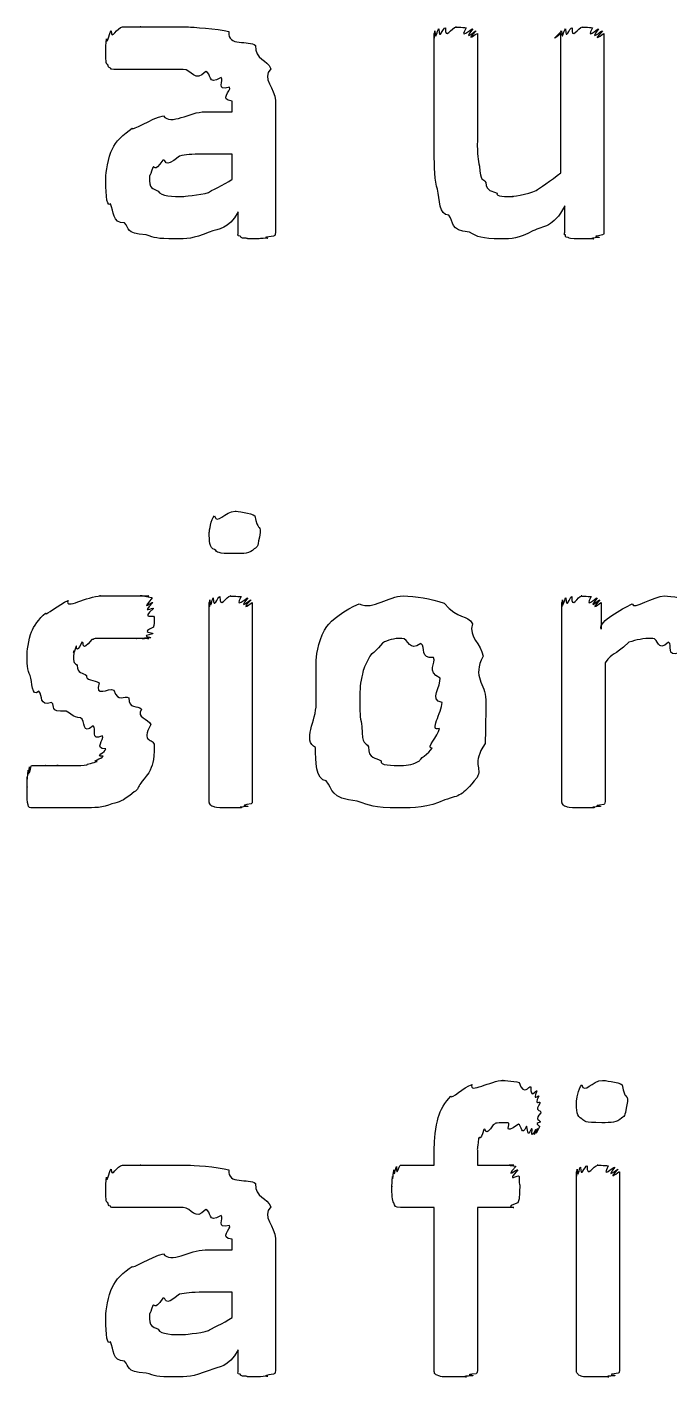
# Model space of a CAD drawing. Header units: millimetres. Extents: x 0 to 216, y 0 to 279.
# Drawn here: x 47.16 to 52.51, y 57.65 to 68.89 of the extents above; entities that cross this region are included whole.
import ezdxf

# ---------------------------------------------------------------- set-up
doc = ezdxf.new("R2010")
doc.units = ezdxf.units.MM
doc.layers.get('0').update_dxf_attribs({"linetype": 'CONTINUOUS'})

msp = doc.modelspace()

# ---------------------------------------------------------------- linework, layer by layer
at = {"color": 0}
for p, q in [((50.5478, 67.8438), (50.5478, 68.8301)), ((50.9062, 68.8301), (50.9062, 67.9429)), ((51.6008, 67.6727), (51.6008, 68.8301)), ((51.9589, 68.8301), (51.9589, 67.1766)), ((48.8668, 68.18), (48.8668, 68.2681)), ((49.2248, 68.2734), (49.2248, 67.1766)), ((48.6406, 68.18), (48.8668, 68.18)), ((48.8668, 67.8272), (48.6297, 67.8272)), ((48.8668, 67.6176), (48.8668, 67.8272)), ((48.9162, 67.1766), (48.9162, 67.3474)), ((51.6336, 67.1766), (51.6336, 67.3971)), ((49.0996, 64.6783), (49.0996, 64.6783)), ((48.6752, 62.4403), (48.6752, 64.0941)), ((49.0333, 64.0941), (49.0333, 62.4403)), ((51.6103, 62.4403), (51.6103, 64.0941)), ((51.9356, 64.0941), (51.9356, 63.8736)), ((51.9688, 63.5924), (51.9688, 62.4403)), ((50.9764, 63.2837), (50.9764, 63.2837)), ((50.6127, 63.2615), (50.6127, 63.2615)), ((48.2163, 62.9035), (48.2163, 62.9035)), ((52.1561, 59.9405), (52.1561, 59.9405)), ((51.4354, 59.847), (51.4354, 59.847)), ((50.5478, 59.4113), (50.5478, 59.5602)), ((50.9062, 59.5217), (50.9062, 59.4113)), ((50.2666, 59.4113), (50.5478, 59.4113)), ((50.9062, 59.4113), (51.2092, 59.4113)), ((51.7317, 57.7024), (51.7317, 59.3563)), ((52.0898, 59.3563), (52.0898, 57.7024)), ((50.5478, 59.0585), (50.2666, 59.0585)), ((50.5478, 57.7024), (50.5478, 59.0585)), ((51.2092, 59.0585), (50.9062, 59.0585)), ((50.9062, 59.0585), (50.9062, 57.7024)), ((48.8668, 58.7058), (48.8668, 58.7939)), ((49.2248, 58.7996), (49.2248, 57.7024)), ((48.6406, 58.7058), (48.8668, 58.7058)), ((48.8668, 58.353), (48.6297, 58.353)), ((48.8668, 58.1434), (48.8668, 58.353)), ((48.9162, 57.7024), (48.9162, 57.8735))]:
    msp.add_line(p, q, dxfattribs=at)
for points in [[(47.8137, 68.6869), (47.8137, 68.6788), (47.8151, 68.7641), (47.8194, 68.786)], [(47.8194, 68.786), (47.8247, 68.7229), (47.8384, 68.8301), (47.8578, 68.8523)], [(47.8578, 68.8523), (47.8607, 68.767), (47.9076, 68.8855), (47.9517, 68.8855)], [(47.9517, 68.8855), (47.9488, 68.8855), (48.0466, 68.8855), (48.1058, 68.8855)], [(48.1058, 68.8855), (48.0674, 68.8855), (48.2272, 68.8855), (48.2935, 68.8855)], [(48.2935, 68.8855), (48.321, 68.8855), (48.4325, 68.8855), (48.5027, 68.8855)], [(48.5027, 68.8855), (48.5221, 68.8855), (48.7468, 68.8717), (48.8389, 68.8467)], [(48.8389, 68.8467), (48.8237, 68.7158), (49.0044, 68.7821), (49.0594, 68.731)], [(50.5478, 68.8301), (50.5478, 68.738), (50.5492, 68.8439), (50.5534, 68.8523)], [(50.5534, 68.8523), (50.5587, 68.7532), (50.5714, 68.8647), (50.5866, 68.8689)], [(50.5866, 68.8689), (50.5876, 68.7641), (50.6194, 68.8799), (50.6416, 68.8799)], [(50.6416, 68.8799), (50.6317, 68.767), (50.6924, 68.8855), (50.7298, 68.8855)], [(50.7298, 68.8855), (50.7023, 68.8855), (50.7905, 68.8827), (50.8123, 68.8799)], [(50.8123, 68.8799), (50.7464, 68.7641), (50.8522, 68.8756), (50.8674, 68.8689)], [(50.8674, 68.8689), (50.7753, 68.7532), (50.891, 68.859), (50.8953, 68.8523)], [(50.8953, 68.8523), (50.7862, 68.7419), (50.9062, 68.8414), (50.9062, 68.8301)], [(51.6008, 68.8301), (51.4847, 68.738), (51.6019, 68.8439), (51.6061, 68.8523)], [(51.6061, 68.8523), (51.6132, 68.7532), (51.6241, 68.8647), (51.6393, 68.8689)], [(51.6393, 68.8689), (51.6421, 68.7641), (51.6724, 68.8799), (51.6943, 68.8799)], [(51.6943, 68.8799), (51.6862, 68.767), (51.7454, 68.8855), (51.7825, 68.8855)], [(51.7825, 68.8855), (51.7564, 68.8855), (51.8432, 68.8827), (51.8654, 68.8799)], [(51.8654, 68.8799), (51.8005, 68.7641), (51.9038, 68.8756), (51.9148, 68.8689)], [(51.9148, 68.8689), (51.8266, 68.7532), (51.9395, 68.859), (51.9479, 68.8523)], [(51.9479, 68.8523), (51.8403, 68.738), (51.9589, 68.8372), (51.9589, 68.8301)], [(47.8137, 68.6209), (47.8137, 68.6125), (47.8137, 68.665), (47.8137, 68.6869)], [(49.0594, 68.731), (49.0555, 68.6125), (49.1603, 68.6153), (49.1864, 68.538)], [(47.8303, 68.5712), (47.8166, 68.5726), (47.8166, 68.6015), (47.8137, 68.6209)], [(47.8525, 68.5437), (47.8317, 68.5465), (47.8374, 68.5602), (47.8303, 68.5712)], [(47.8801, 68.5327), (47.8469, 68.5327), (47.8592, 68.5352), (47.8525, 68.5437)], [(47.9517, 68.5327), (47.8716, 68.5327), (47.8938, 68.5327), (47.8801, 68.5327)], [(48.073, 68.5327), (47.9379, 68.5327), (47.9848, 68.5327), (47.9517, 68.5327)], [(48.2381, 68.5327), (48.1513, 68.5327), (48.1196, 68.5327), (48.073, 68.5327)], [(48.4586, 68.5327), (48.2794, 68.5327), (48.3044, 68.5327), (48.2381, 68.5327)], [(48.6463, 68.5161), (48.5525, 68.4142), (48.5316, 68.5327), (48.4586, 68.5327)], [(48.7729, 68.4664), (48.6544, 68.392), (48.6971, 68.5052), (48.6463, 68.5161)], [(48.8446, 68.3839), (48.7204, 68.3479), (48.8061, 68.4445), (48.7729, 68.4664)], [(49.1864, 68.538), (49.1063, 68.4583), (49.2248, 68.3729), (49.2248, 68.2734)], [(48.8668, 68.2681), (48.7507, 68.2819), (48.8583, 68.3507), (48.8446, 68.3839)], [(48.0342, 68.042), (48.03, 68.0173), (48.1902, 68.1246), (48.2935, 68.1468)], [(48.2935, 68.1468), (48.3538, 68.0614), (48.5112, 68.18), (48.6406, 68.18)], [(47.8688, 67.8713), (47.891, 67.9263), (47.964, 67.9979), (48.0342, 68.042)], [(50.9062, 67.9429), (50.9034, 67.8159), (50.9115, 67.7831), (50.9228, 67.7277)], [(47.8137, 67.6286), (47.8137, 67.6684), (47.8317, 67.8007), (47.8688, 67.8713)], [(48.2879, 67.7774), (48.2106, 67.6617), (48.223, 67.7414), (48.2053, 67.7168)], [(48.4258, 67.8106), (48.2836, 67.6906), (48.3235, 67.7912), (48.2879, 67.7774)], [(48.6297, 67.8272), (48.5151, 67.8272), (48.4837, 67.8215), (48.4258, 67.8106)], [(50.5753, 67.5351), (50.5478, 67.5982), (50.5478, 67.7224), (50.5478, 67.8438)], [(48.2053, 67.7168), (48.1736, 67.6134), (48.1774, 67.6684), (48.1774, 67.6395)], [(50.9228, 67.7277), (50.9295, 67.5915), (50.9556, 67.63), (50.9778, 67.5901)], [(51.3965, 67.5238), (51.4103, 67.5404), (51.5264, 67.6067), (51.6008, 67.6727)], [(47.8525, 67.4137), (47.8137, 67.3777), (47.8137, 67.5474), (47.8137, 67.6286)], [(48.1774, 67.6395), (48.1736, 67.5322), (48.2011, 67.5474), (48.2494, 67.5185)], [(48.6682, 67.5072), (48.6805, 67.521), (48.7962, 67.5693), (48.8668, 67.6176)], [(50.9778, 67.5901), (50.9778, 67.5143), (51.0342, 67.5238), (51.0716, 67.5019)], [(48.2494, 67.5185), (48.2727, 67.4744), (48.3718, 67.4744), (48.4643, 67.4744)], [(48.4643, 67.4744), (48.4382, 67.4744), (48.6047, 67.4853), (48.6682, 67.5072)], [(50.6691, 67.3199), (50.5837, 67.3156), (50.5933, 67.4536), (50.5753, 67.5351)], [(51.0716, 67.5019), (51.0508, 67.4744), (51.1514, 67.4744), (51.2039, 67.4744)], [(51.2039, 67.4744), (51.1679, 67.4744), (51.3334, 67.491), (51.3965, 67.5238)], [(47.9683, 67.2539), (47.8688, 67.2539), (47.8815, 67.3502), (47.8525, 67.4137)], [(48.9162, 67.3474), (48.828, 67.1946), (48.762, 67.2123), (48.6738, 67.1766)], [(50.8399, 67.1766), (50.6719, 67.1946), (50.7132, 67.2606), (50.6691, 67.3199)], [(51.6336, 67.3971), (51.5359, 67.2098), (51.4572, 67.2317), (51.369, 67.1876)], [(48.1499, 67.1544), (47.9683, 67.1657), (48.0191, 67.2098), (47.9683, 67.2539)], [(48.3926, 67.1216), (48.2286, 67.1216), (48.223, 67.1326), (48.1499, 67.1544)], [(48.6738, 67.1766), (48.5331, 67.1216), (48.4918, 67.1216), (48.3926, 67.1216)], [(48.9327, 67.1435), (48.901, 67.1435), (48.9162, 67.1615), (48.9162, 67.1766)], [(48.9825, 67.1269), (48.9232, 67.1283), (48.9437, 67.1354), (48.9327, 67.1435)], [(49.0707, 67.1216), (48.9673, 67.1216), (49.0044, 67.123), (48.9825, 67.1269)], [(49.1589, 67.1269), (49.0442, 67.1216), (49.1105, 67.1216), (49.0707, 67.1216)], [(49.2083, 67.1435), (49.0844, 67.1283), (49.1808, 67.1297), (49.1589, 67.1269)], [(49.2248, 67.1766), (49.2248, 67.1435), (49.2196, 67.1505), (49.2083, 67.1435)], [(51.1044, 67.1216), (50.9337, 67.1216), (50.9129, 67.1393), (50.8399, 67.1766)], [(51.369, 67.1876), (51.2452, 67.1216), (51.1955, 67.1216), (51.1044, 67.1216)], [(51.6393, 67.1544), (51.6241, 67.1505), (51.6336, 67.1682), (51.6336, 67.1766)], [(51.6611, 67.1326), (51.6308, 67.1354), (51.6421, 67.1463), (51.6393, 67.1544)], [(51.7109, 67.1216), (51.6572, 67.1241), (51.6749, 67.1283), (51.6611, 67.1326)], [(51.7934, 67.1216), (51.6971, 67.1216), (51.7331, 67.1216), (51.7109, 67.1216)], [(51.8707, 67.1216), (51.7631, 67.1216), (51.8266, 67.1216), (51.7934, 67.1216)], [(51.9204, 67.1326), (51.8047, 67.1241), (51.8929, 67.1241), (51.8707, 67.1216)], [(51.9479, 67.1544), (51.8294, 67.1354), (51.9342, 67.1393), (51.9204, 67.1326)], [(51.9589, 67.1766), (51.9589, 67.1505), (51.9546, 67.1615), (51.9479, 67.1544)], [(48.7193, 64.8159), (48.737, 64.7361), (48.8086, 64.8547), (48.8901, 64.8547)], [(48.8901, 64.8547), (48.8982, 64.8547), (49.0252, 64.8409), (49.0555, 64.8159)], [(48.6752, 64.6783), (48.6752, 64.685), (48.689, 64.7898), (48.7193, 64.8159)], [(49.0555, 64.8159), (49.0746, 64.6892), (49.0996, 64.7471), (49.0996, 64.6783)], [(48.7193, 64.5351), (48.6752, 64.5488), (48.6752, 64.6081), (48.6752, 64.6783)], [(49.0996, 64.6783), (49.0746, 64.5527), (49.083, 64.5654), (49.0499, 64.5403)], [(48.8844, 64.5019), (48.7331, 64.5019), (48.7482, 64.5128), (48.7193, 64.5351)], [(49.0499, 64.5403), (49.0128, 64.5019), (48.9645, 64.5019), (48.8844, 64.5019)], [(47.3121, 64.0059), (47.3121, 63.9794), (47.4253, 64.0842), (47.4998, 64.1103)], [(47.4998, 64.1103), (47.4624, 64.0306), (47.6663, 64.1491), (47.7696, 64.1491)], [(47.7696, 64.1491), (47.727, 64.1491), (47.8578, 64.1491), (47.9019, 64.1491)], [(47.9019, 64.1491), (47.9323, 64.1491), (47.9859, 64.1491), (48.0233, 64.1491)], [(48.0233, 64.1491), (48.0067, 64.1491), (48.0907, 64.1491), (48.1171, 64.1491)], [(48.1171, 64.1491), (48.0579, 64.1491), (48.1612, 64.1491), (48.1722, 64.1491)], [(48.1722, 64.1491), (48.084, 64.1491), (48.1954, 64.1435), (48.1997, 64.1325)], [(48.1997, 64.1325), (48.0907, 64.0084), (48.2053, 64.1078), (48.2053, 64.0941)], [(48.2053, 64.0941), (48.0949, 63.9837), (48.2106, 64.0662), (48.2106, 64.0443)], [(48.6752, 64.0941), (48.6752, 64.0016), (48.6763, 64.1078), (48.6805, 64.116)], [(48.6805, 64.116), (48.6862, 64.0168), (48.6971, 64.1283), (48.708, 64.1325)], [(48.708, 64.1325), (48.7109, 64.0278), (48.7412, 64.1435), (48.7634, 64.1435)], [(48.7634, 64.1435), (48.7592, 64.0306), (48.8184, 64.1491), (48.8516, 64.1491)], [(48.8516, 64.1491), (48.8294, 64.1491), (48.9176, 64.1463), (48.9398, 64.1435)], [(48.9398, 64.1435), (48.8763, 64.0278), (48.9839, 64.1396), (48.9948, 64.1325)], [(48.9948, 64.1325), (48.9024, 64.0168), (49.0181, 64.123), (49.0224, 64.116)], [(49.0224, 64.116), (48.9133, 64.0016), (49.0333, 64.1008), (49.0333, 64.0941)], [(49.6535, 63.8955), (49.6866, 63.9424), (49.8052, 64.0387), (49.9237, 64.0828)], [(49.9237, 64.0828), (50.0422, 64.0306), (50.1661, 64.1491), (50.2874, 64.1491)], [(50.2874, 64.1491), (50.395, 64.1491), (50.5146, 64.1283), (50.6293, 64.0884)], [(50.6293, 64.0884), (50.745, 63.9533), (50.8247, 63.9946), (50.8663, 63.9177)], [(51.6103, 64.0941), (51.6103, 64.0016), (51.6117, 64.1078), (51.616, 64.116)], [(51.616, 64.116), (51.617, 64.0168), (51.6283, 64.1283), (51.6435, 64.1325)], [(51.6435, 64.1325), (51.646, 64.0278), (51.6738, 64.1435), (51.6929, 64.1435)], [(51.6929, 64.1435), (51.6876, 64.0306), (51.7426, 64.1491), (51.7758, 64.1491)], [(51.7758, 64.1491), (51.7493, 64.1491), (51.8308, 64.1463), (51.8527, 64.1435)], [(51.8527, 64.1435), (51.7934, 64.0278), (51.8915, 64.1396), (51.9024, 64.1325)], [(51.9024, 64.1325), (51.8156, 64.0168), (51.9204, 64.123), (51.9247, 64.116)], [(51.9247, 64.116), (51.8266, 64.0016), (51.9356, 64.1008), (51.9356, 64.0941)], [(51.9356, 63.8736), (51.9148, 63.9424), (52.1092, 64.0387), (52.1945, 64.0828)], [(52.1945, 64.0828), (52.2055, 64.0306), (52.3723, 64.1491), (52.4648, 64.1491)], [(52.4648, 64.1491), (52.517, 64.1491), (52.6535, 64.1297), (52.7237, 64.0941)], [(47.1964, 63.8514), (47.2087, 63.8912), (47.2599, 63.9618), (47.3121, 64.0059)], [(48.2106, 64.0443), (48.0977, 63.9424), (48.2163, 64.0016), (48.2163, 63.9727)], [(48.2163, 63.9727), (48.2163, 63.8845), (48.2134, 63.9149), (48.2106, 63.8898)], [(47.1579, 63.6693), (47.1579, 63.6598), (47.1703, 63.7963), (47.1964, 63.8514)], [(48.2053, 63.8348), (48.0868, 63.8073), (48.1954, 63.8087), (48.1887, 63.8016)], [(48.2106, 63.8898), (48.0949, 63.8362), (48.2078, 63.8485), (48.2053, 63.8348)], [(49.5653, 63.6143), (49.5653, 63.6669), (49.5942, 63.8182), (49.6535, 63.8955)], [(50.8663, 63.9177), (50.8289, 63.803), (50.9393, 63.7536), (50.9545, 63.6475)], [(47.5657, 63.73), (47.5354, 63.6228), (47.5492, 63.7053), (47.5492, 63.6916)], [(47.6155, 63.7632), (47.5576, 63.6489), (47.5767, 63.7438), (47.5657, 63.73)], [(47.698, 63.7854), (47.6017, 63.6669), (47.6373, 63.7741), (47.6155, 63.7632)], [(47.8194, 63.7963), (47.6719, 63.7963), (47.734, 63.7921), (47.698, 63.7854)], [(47.957, 63.7963), (47.8854, 63.7963), (47.8702, 63.7963), (47.8194, 63.7963)], [(48.0617, 63.7963), (47.9654, 63.7963), (47.9972, 63.7963), (47.957, 63.7963)], [(48.1334, 63.7963), (48.0247, 63.7963), (48.0907, 63.7963), (48.0617, 63.7963)], [(48.1722, 63.7963), (48.0617, 63.7963), (48.1513, 63.7963), (48.1334, 63.7963)], [(48.1887, 63.8016), (48.0755, 63.7963), (48.1789, 63.7963), (48.1722, 63.7963)], [(50.1167, 63.7575), (50.0091, 63.6266), (50.0408, 63.6944), (50.0119, 63.6475)], [(50.2765, 63.7963), (50.2116, 63.7963), (50.1608, 63.7826), (50.1167, 63.7575)], [(50.4363, 63.7522), (50.3372, 63.6778), (50.3382, 63.7963), (50.2765, 63.7963)], [(50.5411, 63.6365), (50.4254, 63.6228), (50.4804, 63.7261), (50.4363, 63.7522)], [(52.167, 63.7632), (52.0361, 63.6379), (52.0375, 63.6873), (51.9688, 63.5924)], [(52.3656, 63.7963), (52.2827, 63.7963), (52.2333, 63.7854), (52.167, 63.7632)], [(52.4979, 63.7632), (52.3998, 63.6778), (52.4164, 63.7963), (52.3656, 63.7963)], [(52.5861, 63.675), (52.4729, 63.6379), (52.5336, 63.7438), (52.4979, 63.7632)], [(47.1854, 63.4877), (47.1579, 63.5233), (47.1579, 63.5991), (47.1579, 63.6693)], [(47.5492, 63.6916), (47.5354, 63.5607), (47.5576, 63.6034), (47.5767, 63.5702)], [(49.5653, 63.2506), (49.5653, 63.3293), (49.5653, 63.5042), (49.5653, 63.6143)], [(50.0119, 63.6475), (49.9512, 63.5317), (49.9593, 63.5427), (49.9456, 63.4767)], [(50.5961, 63.4654), (50.4762, 63.5233), (50.5658, 63.5882), (50.5411, 63.6365)], [(50.9545, 63.6475), (50.8579, 63.4725), (50.9764, 63.4189), (50.9764, 63.2837)], [(47.5767, 63.5702), (47.5767, 63.4986), (47.6236, 63.5123), (47.6539, 63.4877)], [(47.2571, 63.3554), (47.1936, 63.3028), (47.2034, 63.4351), (47.1854, 63.4877)], [(47.6539, 63.4877), (47.6388, 63.4503), (47.7213, 63.445), (47.7587, 63.427)], [(47.7587, 63.427), (47.716, 63.2961), (47.8384, 63.3885), (47.8801, 63.3663)], [(49.9456, 63.4767), (49.9251, 63.4023), (49.929, 63.3458), (49.929, 63.2725)], [(50.6127, 63.2615), (50.4984, 63.2781), (50.607, 63.4023), (50.5961, 63.4654)], [(47.3618, 63.2615), (47.2571, 63.2298), (47.2902, 63.318), (47.2571, 63.3554)], [(47.8801, 63.3663), (47.9185, 63.2562), (47.9654, 63.325), (48.0067, 63.3003)], [(48.0067, 63.3003), (47.9986, 63.2037), (48.0811, 63.2425), (48.1115, 63.2065)], [(49.929, 63.2725), (49.9251, 63.1377), (49.9346, 63.1292), (49.9456, 63.0633)], [(50.9764, 63.2837), (50.9764, 63.0865), (50.9736, 63.0301), (50.9707, 62.9197)], [(47.4832, 63.1899), (47.3343, 63.179), (47.4017, 63.2354), (47.3618, 63.2615)], [(47.6042, 63.1349), (47.5354, 63.1377), (47.5273, 63.1705), (47.4832, 63.1899)], [(48.1115, 63.2065), (48.0617, 63.1349), (48.1693, 63.1306), (48.1887, 63.0798)], [(49.5596, 62.8869), (49.4467, 62.9433), (49.5653, 63.1141), (49.5653, 63.2506)], [(50.5905, 63.0467), (50.4984, 63.0093), (50.6127, 63.1843), (50.6127, 63.2615)], [(47.709, 63.0686), (47.6127, 62.9832), (47.6444, 63.1155), (47.6042, 63.1349)], [(47.7862, 62.986), (47.6762, 62.9363), (47.7421, 63.0467), (47.709, 63.0686)], [(48.1887, 63.0798), (48.0977, 62.9172), (48.2163, 62.9722), (48.2163, 62.9035)], [(49.9456, 63.0633), (49.947, 62.8922), (49.9745, 62.9433), (50.0006, 62.8922)], [(50.5298, 62.8812), (50.4719, 62.8812), (50.5795, 62.9832), (50.5905, 63.0467)], [(47.8137, 62.8756), (47.7118, 62.8731), (47.8042, 62.9557), (47.7862, 62.986)], [(47.7919, 62.8153), (47.7118, 62.8068), (47.8137, 62.8537), (47.8137, 62.8756)], [(48.2163, 62.9035), (48.2163, 62.7627), (48.2011, 62.7433), (48.1722, 62.6773)], [(49.6478, 62.611), (49.561, 62.6124), (49.5596, 62.7793), (49.5596, 62.8869)], [(50.0006, 62.8922), (49.9981, 62.793), (50.0613, 62.8054), (50.1054, 62.7765)], [(50.4254, 62.7765), (50.4169, 62.7888), (50.5037, 62.8371), (50.5298, 62.8812)], [(50.9707, 62.9197), (50.855, 62.7518), (50.9489, 62.7186), (50.9048, 62.6389)], [(47.1689, 62.6992), (47.1689, 62.6085), (47.1759, 62.7228), (47.1798, 62.7271)], [(47.1798, 62.7271), (47.1759, 62.6195), (47.1883, 62.738), (47.1964, 62.738)], [(47.1964, 62.738), (47.1936, 62.738), (47.2211, 62.738), (47.2405, 62.738)], [(47.2405, 62.738), (47.2352, 62.738), (47.286, 62.738), (47.3121, 62.738)], [(47.3121, 62.738), (47.2902, 62.738), (47.3756, 62.738), (47.4169, 62.738)], [(47.4169, 62.738), (47.3699, 62.738), (47.5022, 62.738), (47.5548, 62.738)], [(47.5548, 62.738), (47.5795, 62.738), (47.6292, 62.7394), (47.6596, 62.7433)], [(47.6596, 62.7433), (47.643, 62.7489), (47.7203, 62.7599), (47.7421, 62.7712)], [(47.7421, 62.7712), (47.6871, 62.7712), (47.7806, 62.7959), (47.7919, 62.8153)], [(50.1054, 62.7765), (50.0863, 62.738), (50.2049, 62.738), (50.2708, 62.738)], [(50.2708, 62.738), (50.3287, 62.738), (50.3813, 62.7503), (50.4254, 62.7765)], [(47.1579, 62.6442), (47.1607, 62.5796), (47.1646, 62.6844), (47.1689, 62.6992)], [(47.1579, 62.5616), (47.1579, 62.5355), (47.1579, 62.6223), (47.1579, 62.6442)], [(48.1722, 62.6773), (48.0427, 62.5175), (48.1058, 62.5616), (48.0508, 62.5175)], [(49.9071, 62.4403), (49.6782, 62.4625), (49.7057, 62.5369), (49.6478, 62.611)], [(50.9048, 62.6389), (50.7668, 62.4734), (50.7697, 62.4953), (50.6345, 62.4512)], [(47.1632, 62.4293), (47.1579, 62.4473), (47.1579, 62.5066), (47.1579, 62.5616)], [(48.0508, 62.5175), (47.9365, 62.4293), (47.9365, 62.4403), (47.8635, 62.4184)], [(47.1911, 62.3852), (47.1689, 62.3852), (47.1703, 62.399), (47.1632, 62.4293)], [(47.2514, 62.3852), (47.1936, 62.3852), (47.2048, 62.3852), (47.1911, 62.3852)], [(47.3452, 62.3852), (47.2461, 62.3852), (47.2765, 62.3852), (47.2514, 62.3852)], [(47.4775, 62.3852), (47.3234, 62.3852), (47.3851, 62.3852), (47.3452, 62.3852)], [(47.6321, 62.3852), (47.5354, 62.3852), (47.5245, 62.3852), (47.4775, 62.3852)], [(47.8635, 62.4184), (47.7933, 62.3852), (47.716, 62.3852), (47.6321, 62.3852)], [(48.6805, 62.4184), (48.6752, 62.4141), (48.6752, 62.4321), (48.6752, 62.4403)], [(48.708, 62.3962), (48.6862, 62.399), (48.6876, 62.4099), (48.6805, 62.4184)], [(48.7634, 62.3852), (48.7109, 62.388), (48.7218, 62.3919), (48.708, 62.3962)], [(48.8516, 62.3852), (48.7592, 62.3852), (48.7881, 62.3852), (48.7634, 62.3852)], [(48.9398, 62.3852), (48.8294, 62.3852), (48.8872, 62.3852), (48.8516, 62.3852)], [(48.9948, 62.3962), (48.8763, 62.388), (48.9645, 62.388), (48.9398, 62.3852)], [(49.0224, 62.4184), (48.9024, 62.399), (49.0086, 62.4032), (48.9948, 62.3962)], [(49.0333, 62.4403), (49.0305, 62.4141), (49.0291, 62.4251), (49.0224, 62.4184)], [(50.2543, 62.3852), (50.0285, 62.3852), (50.0242, 62.4032), (49.9071, 62.4403)], [(50.6345, 62.4512), (50.4984, 62.3852), (50.3756, 62.3852), (50.2543, 62.3852)], [(51.616, 62.4184), (51.6103, 62.4141), (51.6103, 62.4321), (51.6103, 62.4403)], [(51.6435, 62.3962), (51.6213, 62.399), (51.6227, 62.4099), (51.616, 62.4184)], [(51.6985, 62.3852), (51.646, 62.388), (51.6572, 62.3919), (51.6435, 62.3962)], [(51.7867, 62.3852), (51.6943, 62.3852), (51.7232, 62.3852), (51.6985, 62.3852)], [(51.8749, 62.3852), (51.7645, 62.3852), (51.8223, 62.3852), (51.7867, 62.3852)], [(51.9299, 62.3962), (51.8114, 62.388), (51.8996, 62.388), (51.8749, 62.3852)], [(51.9575, 62.4127), (51.8375, 62.399), (51.9437, 62.4032), (51.9299, 62.3962)], [(51.9688, 62.4403), (51.9659, 62.4099), (51.9645, 62.4198), (51.9575, 62.4127)], [(50.6857, 59.9846), (50.6871, 59.9542), (50.7919, 60.0618), (50.8621, 60.0837)], [(50.8621, 60.0837), (50.8303, 59.9983), (51.0219, 60.1169), (51.121, 60.1169)], [(51.121, 60.1169), (51.0907, 60.1169), (51.2092, 60.1116), (51.2533, 60.1003)], [(51.2533, 60.1003), (51.2974, 59.9765), (51.3306, 60.0756), (51.3524, 60.0618)], [(51.3524, 60.0618), (51.3443, 59.9514), (51.3941, 60.0396), (51.4022, 60.0287)], [(51.4022, 60.0287), (51.3595, 59.9295), (51.4145, 60.0026), (51.4188, 59.9846)], [(51.7317, 59.9405), (51.7317, 59.9475), (51.7454, 60.0523), (51.7758, 60.0784)], [(51.7758, 60.0784), (51.7934, 59.9983), (51.8654, 60.1169), (51.9465, 60.1169)], [(51.9465, 60.1169), (51.9546, 60.1169), (52.0816, 60.1031), (52.112, 60.0784)], [(52.112, 60.0784), (52.131, 59.9514), (52.1561, 60.0093), (52.1561, 59.9405)], [(50.5809, 59.8082), (50.5947, 59.866), (50.6416, 59.9405), (50.6857, 59.9846)], [(51.4188, 59.9846), (51.3704, 59.8964), (51.4297, 59.9514), (51.4297, 59.9295)], [(51.4297, 59.9295), (51.3747, 59.8523), (51.4354, 59.8798), (51.4354, 59.847)], [(51.7758, 59.7972), (51.7317, 59.811), (51.7317, 59.8703), (51.7317, 59.9405)], [(52.1561, 59.9405), (52.131, 59.8152), (52.1395, 59.8276), (52.1063, 59.8029)], [(50.5478, 59.5602), (50.5478, 59.6057), (50.5587, 59.738), (50.5809, 59.8082)], [(51.4354, 59.847), (51.3747, 59.7863), (51.4325, 59.7877), (51.4297, 59.7697)], [(51.9409, 59.7641), (51.7895, 59.7641), (51.8047, 59.775), (51.7758, 59.7972)], [(52.1063, 59.8029), (52.0693, 59.7641), (52.021, 59.7641), (51.9409, 59.7641)], [(50.9612, 59.709), (50.9228, 59.5905), (50.9281, 59.665), (50.9171, 59.6318)], [(51.0385, 59.7475), (50.9626, 59.6276), (50.9834, 59.727), (50.9612, 59.709)], [(51.1598, 59.7641), (51.0247, 59.7641), (51.0716, 59.7588), (51.0385, 59.7475)], [(51.248, 59.7531), (51.1059, 59.6456), (51.1926, 59.7641), (51.1598, 59.7641)], [(51.314, 59.7366), (51.2755, 59.6346), (51.2727, 59.7489), (51.248, 59.7531)], [(51.3581, 59.7147), (51.3112, 59.6209), (51.332, 59.7285), (51.314, 59.7366)], [(51.3913, 59.709), (51.3373, 59.6099), (51.3719, 59.7105), (51.3581, 59.7147)], [(51.4078, 59.7147), (51.3524, 59.6099), (51.398, 59.709), (51.3913, 59.709)], [(51.4244, 59.7309), (51.3637, 59.6166), (51.4145, 59.7172), (51.4078, 59.7147)], [(51.4297, 59.7697), (51.3704, 59.7531), (51.4269, 59.7422), (51.4244, 59.7309)], [(50.9171, 59.6318), (50.9034, 59.5284), (50.9062, 59.5658), (50.9062, 59.5217)], [(47.8194, 59.3122), (47.8247, 59.2487), (47.8384, 59.3563), (47.8578, 59.3781)], [(47.8578, 59.3781), (47.8607, 59.2928), (47.9076, 59.4113), (47.9517, 59.4113)], [(47.9517, 59.4113), (47.9488, 59.4113), (48.0466, 59.4113), (48.1058, 59.4113)], [(48.1058, 59.4113), (48.0674, 59.4113), (48.2272, 59.4113), (48.2935, 59.4113)], [(48.2935, 59.4113), (48.321, 59.4113), (48.4325, 59.4113), (48.5027, 59.4113)], [(48.5027, 59.4113), (48.5221, 59.4113), (48.7468, 59.3975), (48.8389, 59.3729)], [(48.8389, 59.3729), (48.8237, 59.242), (49.0044, 59.3079), (49.0594, 59.2571)], [(50.2006, 59.3178), (50.202, 59.2529), (50.2073, 59.3577), (50.2116, 59.3729)], [(50.2116, 59.3729), (50.213, 59.2818), (50.2253, 59.3961), (50.2338, 59.4004)], [(50.2338, 59.4004), (50.231, 59.2928), (50.2557, 59.4113), (50.2666, 59.4113)], [(51.2092, 59.4113), (51.1129, 59.4113), (51.2216, 59.4071), (51.2258, 59.4004)], [(51.2258, 59.4004), (51.1238, 59.2818), (51.2382, 59.3866), (51.2424, 59.3729)], [(51.2424, 59.3729), (51.1348, 59.2529), (51.2533, 59.3397), (51.2533, 59.3178)], [(51.7317, 59.3563), (51.7317, 59.2638), (51.7331, 59.37), (51.737, 59.3781)], [(51.737, 59.3781), (51.7426, 59.279), (51.7536, 59.3908), (51.7645, 59.3947)], [(51.7645, 59.3947), (51.7673, 59.2899), (51.7977, 59.406), (51.8199, 59.406)], [(51.8199, 59.406), (51.8156, 59.2928), (51.8749, 59.4113), (51.9081, 59.4113)], [(51.9081, 59.4113), (51.8859, 59.4113), (51.974, 59.4085), (51.9963, 59.406)], [(51.9963, 59.406), (51.9328, 59.2899), (52.0404, 59.4018), (52.0513, 59.3947)], [(52.0513, 59.3947), (51.9589, 59.279), (52.0746, 59.3852), (52.0788, 59.3781)], [(52.0788, 59.3781), (51.9698, 59.2638), (52.0898, 59.363), (52.0898, 59.3563)], [(47.8137, 59.213), (47.8137, 59.2046), (47.8151, 59.2899), (47.8194, 59.3122)], [(49.0594, 59.2571), (49.0555, 59.1386), (49.1603, 59.1414), (49.1864, 59.0642)], [(50.195, 59.2349), (50.195, 59.2088), (50.1964, 59.2956), (50.2006, 59.3178)], [(50.2116, 59.0973), (50.195, 59.1136), (50.195, 59.1714), (50.195, 59.2349)], [(51.259, 59.2349), (51.2561, 59.1136), (51.2533, 59.1263), (51.2424, 59.0973)], [(51.2533, 59.3178), (51.2561, 59.2088), (51.259, 59.2681), (51.259, 59.2349)], [(47.8137, 59.1467), (47.8137, 59.1386), (47.8137, 59.1908), (47.8137, 59.213)], [(47.8303, 59.0973), (47.8166, 59.0984), (47.8166, 59.1273), (47.8137, 59.1467)], [(47.8525, 59.0695), (47.8317, 59.0723), (47.8374, 59.086), (47.8303, 59.0973)], [(47.8801, 59.0585), (47.8469, 59.0585), (47.8592, 59.0613), (47.8525, 59.0695)], [(47.9517, 59.0585), (47.8716, 59.0585), (47.8938, 59.0585), (47.8801, 59.0585)], [(48.073, 59.0585), (47.9379, 59.0585), (47.9848, 59.0585), (47.9517, 59.0585)], [(48.2381, 59.0585), (48.1513, 59.0585), (48.1196, 59.0585), (48.073, 59.0585)], [(48.4586, 59.0585), (48.2794, 59.0585), (48.3044, 59.0585), (48.2381, 59.0585)], [(48.6463, 59.0419), (48.5525, 58.94), (48.5316, 59.0585), (48.4586, 59.0585)], [(48.7729, 58.9926), (48.6544, 58.9181), (48.6971, 59.031), (48.6463, 59.0419)], [(49.1864, 59.0642), (49.1063, 58.9841), (49.2248, 58.8987), (49.2248, 58.7996)], [(50.2666, 59.0585), (50.2172, 59.0585), (50.2225, 59.0709), (50.2116, 59.0973)], [(51.2424, 59.0973), (51.121, 59.0585), (51.223, 59.0585), (51.2092, 59.0585)], [(48.8446, 58.9097), (48.7204, 58.874), (48.8061, 58.9703), (48.7729, 58.9926)], [(48.8668, 58.7939), (48.7507, 58.8077), (48.8583, 58.8768), (48.8446, 58.9097)], [(48.0342, 58.5682), (48.03, 58.5431), (48.1902, 58.6507), (48.2935, 58.6726)], [(48.2935, 58.6726), (48.3538, 58.5872), (48.5112, 58.7058), (48.6406, 58.7058)], [(47.8688, 58.3971), (47.891, 58.4521), (47.964, 58.5241), (48.0342, 58.5682)], [(47.8137, 58.1547), (47.8137, 58.1946), (47.8317, 58.3269), (47.8688, 58.3971)], [(48.4258, 58.3364), (48.2836, 58.2164), (48.3235, 58.3173), (48.2879, 58.3036)], [(48.6297, 58.353), (48.5151, 58.353), (48.4837, 58.3477), (48.4258, 58.3364)], [(48.2053, 58.2429), (48.1736, 58.1395), (48.1774, 58.1946), (48.1774, 58.1656)], [(48.2879, 58.3036), (48.2106, 58.1875), (48.223, 58.2676), (48.2053, 58.2429)], [(47.8525, 57.9395), (47.8137, 57.9039), (47.8137, 58.0732), (47.8137, 58.1547)], [(48.1774, 58.1656), (48.1736, 58.0581), (48.2011, 58.0732), (48.2494, 58.0443)], [(48.6682, 58.0334), (48.6805, 58.0471), (48.7962, 58.0954), (48.8668, 58.1434)], [(48.2494, 58.0443), (48.2727, 58.0002), (48.3718, 58.0002), (48.4643, 58.0002)], [(48.4643, 58.0002), (48.4382, 58.0002), (48.6047, 58.0111), (48.6682, 58.0334)], [(47.9683, 57.7797), (47.8688, 57.7797), (47.8815, 57.8764), (47.8525, 57.9395)], [(48.1499, 57.6806), (47.9683, 57.6915), (48.0191, 57.7356), (47.9683, 57.7797)], [(48.9162, 57.8735), (48.828, 57.7204), (48.762, 57.7384), (48.6738, 57.7024)], [(48.3926, 57.6474), (48.2286, 57.6474), (48.223, 57.6584), (48.1499, 57.6806)], [(48.6738, 57.7024), (48.5331, 57.6474), (48.4918, 57.6474), (48.3926, 57.6474)], [(48.9327, 57.6696), (48.901, 57.6696), (48.9162, 57.6873), (48.9162, 57.7024)], [(48.9825, 57.6531), (48.9232, 57.6545), (48.9437, 57.6612), (48.9327, 57.6696)], [(49.0707, 57.6474), (48.9673, 57.6474), (49.0044, 57.6488), (48.9825, 57.6531)], [(49.1589, 57.6531), (49.0442, 57.6474), (49.1105, 57.6474), (49.0707, 57.6474)], [(49.2083, 57.6696), (49.0844, 57.6545), (49.1808, 57.6559), (49.1589, 57.6531)], [(49.2248, 57.7024), (49.2248, 57.6696), (49.2196, 57.6763), (49.2083, 57.6696)], [(50.5534, 57.6749), (50.5478, 57.6721), (50.5478, 57.6915), (50.5478, 57.7024)], [(50.5866, 57.6584), (50.5587, 57.6612), (50.5601, 57.6711), (50.5534, 57.6749)], [(50.6416, 57.6474), (50.5876, 57.6502), (50.6003, 57.6545), (50.5866, 57.6584)], [(50.8674, 57.6584), (50.7464, 57.6502), (50.8346, 57.6502), (50.8123, 57.6474)], [(50.8953, 57.6749), (50.7753, 57.6612), (50.8811, 57.6654), (50.8674, 57.6584)], [(50.9062, 57.7024), (50.9034, 57.6721), (50.902, 57.682), (50.8953, 57.6749)], [(51.737, 57.6806), (51.7317, 57.6763), (51.7317, 57.6943), (51.7317, 57.7024)], [(51.7645, 57.6584), (51.7426, 57.6612), (51.744, 57.6721), (51.737, 57.6806)], [(51.8199, 57.6474), (51.7673, 57.6502), (51.7783, 57.6545), (51.7645, 57.6584)], [(52.0513, 57.6584), (51.9328, 57.6502), (52.021, 57.6502), (51.9963, 57.6474)], [(52.0788, 57.6806), (51.9589, 57.6612), (52.0651, 57.6654), (52.0513, 57.6584)], [(52.0898, 57.7024), (52.0869, 57.6763), (52.0859, 57.6873), (52.0788, 57.6806)], [(50.7298, 57.6474), (50.6317, 57.6474), (50.6635, 57.6474), (50.6416, 57.6474)], [(50.8123, 57.6474), (50.7023, 57.6474), (50.763, 57.6474), (50.7298, 57.6474)], [(51.9081, 57.6474), (51.8156, 57.6474), (51.8446, 57.6474), (51.8199, 57.6474)], [(51.9963, 57.6474), (51.8859, 57.6474), (51.9437, 57.6474), (51.9081, 57.6474)]]:
    msp.add_open_spline(points, degree=3, dxfattribs=at)

doc.saveas('drawing.dxf')
